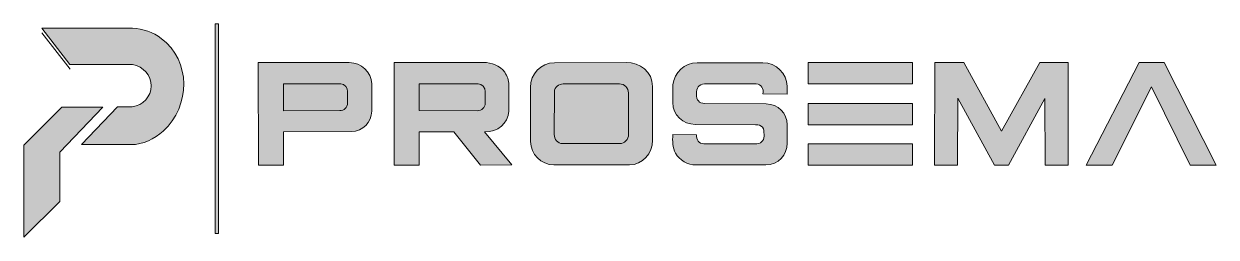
# Model space of a CAD drawing. Header units: millimetres. Extents: x -131 to 438, y 207 to 308.
import ezdxf

# ---------------------------------------------------------------- set-up
doc = ezdxf.new("R2010")
doc.units = ezdxf.units.MM
doc.header["$MEASUREMENT"] = 0
doc.layers.add('Ebene 1', color=7, linetype='Continuous', lineweight=0)

# ---------------------------------------------------------------- blocks, each defined once
blk = doc.blocks.new('Block_0')
at = {"layer": 'Ebene 1', "true_color": 0x0e1215, "transparency": 33554687}
h = blk.add_hatch(color=168, dxfattribs=at)
h.dxf.hatch_style = 2
h.paths.add_polyline_path([(-39.69, 308.47), (-39.69, 208.61), (-38.01, 208.61), (-38.01, 308.47)])
h = blk.add_hatch(color=168, dxfattribs=at)
h.dxf.hatch_style = 2
edge = h.paths.add_edge_path()
edge.add_spline(control_points=[(-65.32, 301.54), (-69.33, 304.59), (-73.98, 306.02), (-79.04, 306.45), (-79.04, 306.45), (-122.25, 306.4), (-122.25, 306.4), (-122.25, 306.4), (-108.92, 289.12), (-108.92, 289.12), (-108.92, 289.12), (-79.08, 289.09), (-79.08, 289.09), (-73.78, 288.14), (-70.11, 284.01), (-70.13, 278.86), (-70.15, 273.95), (-74.06, 269.58), (-79.14, 268.95), (-79.14, 268.95), (-86.16, 268.88), (-86.16, 268.88), (-86.16, 268.88), (-103.41, 250.93), (-103.41, 250.93), (-103.41, 250.93), (-79.89, 250.92), (-79.89, 250.92), (-73.8, 250.91), (-68.72, 253.55), (-64.4, 257.39), (-51.3, 269.48), (-51.08, 290.71), (-65.32, 301.54)], knot_values=[0, 0, 0, 0, 1, 1, 1, 2, 2, 2, 3, 3, 3, 4, 4, 4, 5, 5, 5, 6, 6, 6, 7, 7, 7, 8, 8, 8, 9, 9, 9, 10, 10, 10, 11, 11, 11, 11], degree=3, periodic=0)
h = blk.add_hatch(color=168, dxfattribs=at)
h.dxf.hatch_style = 2
edge = h.paths.add_edge_path()
edge.add_spline(control_points=[(23.5, 270.79), (23.49, 268.57), (21.84, 267.08), (19.74, 267.11), (19.74, 267.11), (-7.06, 267.07), (-7.06, 267.07), (-7.06, 267.07), (-7.05, 279.88), (-7.05, 279.88), (-7.05, 279.88), (20.23, 279.92), (20.23, 279.92), (22.2, 279.65), (23.53, 278.17), (23.52, 276.2), (23.52, 276.2), (23.5, 270.79), (23.5, 270.79)], knot_values=[0, 0, 0, 0, 1, 1, 1, 2, 2, 2, 3, 3, 3, 4, 4, 4, 5, 5, 5, 6, 6, 6, 6], degree=3, periodic=0)
edge = h.paths.add_edge_path()
edge.add_spline(control_points=[(24.28, 290), (24.28, 290), (-19.05, 290.08), (-19.05, 290.08), (-19.05, 290.08), (-19.04, 241.12), (-19.04, 241.12), (-19.04, 241.12), (-7.11, 241.12), (-7.11, 241.12), (-7.11, 241.12), (-7.04, 256.97), (-7.04, 256.97), (-7.04, 256.97), (25.22, 257.16), (25.22, 257.16), (30.82, 257.2), (35, 261.7), (35.02, 266.9), (35.02, 266.9), (35.07, 279.9), (35.07, 279.9), (34.63, 285.61), (30.24, 289.99), (24.28, 290)], knot_values=[0, 0, 0, 0, 1, 1, 1, 2, 2, 2, 3, 3, 3, 4, 4, 4, 5, 5, 5, 6, 6, 6, 7, 7, 7, 8, 8, 8, 8], degree=3, periodic=0)
h = blk.add_hatch(color=168, dxfattribs=at)
h.dxf.hatch_style = 2
edge = h.paths.add_edge_path()
edge.add_spline(control_points=[(85.34, 267.1), (85.34, 267.1), (57.66, 267.15), (57.66, 267.15), (57.66, 267.15), (57.65, 279.9), (57.65, 279.9), (57.65, 279.9), (85.69, 279.84), (85.69, 279.84), (87.76, 279.83), (89.12, 278.08), (89.12, 276.22), (89.12, 276.22), (89.12, 270.76), (89.12, 270.76), (89.12, 268.49), (87.47, 267.08), (85.34, 267.1)], knot_values=[0, 0, 0, 0, 1, 1, 1, 2, 2, 2, 3, 3, 3, 4, 4, 4, 5, 5, 5, 6, 6, 6, 6], degree=3, periodic=0)
edge = h.paths.add_edge_path()
edge.add_spline(control_points=[(100.36, 266.87), (100.36, 266.87), (100.36, 279.36), (100.36, 279.36), (100.37, 281.54), (99.56, 283.62), (98.46, 285.42), (95.98, 288.7), (92.31, 290.05), (88.15, 290.05), (88.15, 290.05), (45.74, 290.07), (45.74, 290.07), (45.74, 290.07), (45.74, 241.14), (45.74, 241.14), (45.74, 241.14), (57.66, 241.11), (57.66, 241.11), (57.66, 241.11), (57.7, 257), (57.7, 257), (57.7, 257), (74.13, 257.02), (74.13, 257.02), (74.13, 257.02), (86.8, 241.13), (86.8, 241.13), (86.8, 241.13), (101.76, 241.24), (101.76, 241.24), (101.76, 241.24), (88.83, 256.99), (88.83, 256.99), (95.33, 256.91), (99.9, 260.9), (100.36, 266.87)], knot_values=[0, 0, 0, 0, 1, 1, 1, 2, 2, 2, 3, 3, 3, 4, 4, 4, 5, 5, 5, 6, 6, 6, 7, 7, 7, 8, 8, 8, 9, 9, 9, 10, 10, 10, 11, 11, 11, 12, 12, 12, 12], degree=3, periodic=0)
h = blk.add_hatch(color=168, dxfattribs=at)
h.dxf.hatch_style = 2
edge = h.paths.add_edge_path()
edge.add_spline(control_points=[(153.16, 251.38), (153.16, 251.38), (125.99, 251.43), (125.99, 251.43), (123.58, 251.43), (122.03, 253.58), (122.04, 255.74), (122.04, 255.74), (122.11, 276.23), (122.11, 276.23), (122.12, 278.2), (124.32, 279.88), (126.29, 279.88), (126.29, 279.88), (153.09, 279.89), (153.09, 279.89), (155.57, 279.89), (157.44, 277.93), (157.44, 275.53), (157.44, 275.53), (157.45, 255.9), (157.45, 255.9), (157.46, 253.43), (155.59, 251.38), (153.16, 251.38)], knot_values=[0, 0, 0, 0, 1, 1, 1, 2, 2, 2, 3, 3, 3, 4, 4, 4, 5, 5, 5, 6, 6, 6, 7, 7, 7, 8, 8, 8, 8], degree=3, periodic=0)
edge = h.paths.add_edge_path()
edge.add_spline(control_points=[(156.26, 290.12), (156.26, 290.12), (122.1, 289.94), (122.1, 289.94), (115.61, 289.9), (110.64, 284.49), (110.66, 278.2), (110.66, 278.2), (110.72, 252.37), (110.72, 252.37), (110.74, 246.48), (115.83, 241.27), (121.91, 241.27), (121.91, 241.27), (157.84, 241.24), (157.84, 241.24), (164.2, 241.24), (168.92, 246.75), (168.91, 253.06), (168.91, 253.06), (168.87, 278.66), (168.87, 278.66), (168.86, 285.66), (163.03, 290.15), (156.26, 290.12)], knot_values=[0, 0, 0, 0, 1, 1, 1, 2, 2, 2, 3, 3, 3, 4, 4, 4, 5, 5, 5, 6, 6, 6, 7, 7, 7, 8, 8, 8, 8], degree=3, periodic=0)
h = blk.add_hatch(color=168, dxfattribs=at)
h.dxf.hatch_style = 2
edge = h.paths.add_edge_path()
edge.add_spline(control_points=[(223.14, 270.32), (223.14, 270.32), (193.7, 270.54), (193.7, 270.54), (192.43, 270.55), (191.42, 270.98), (190.75, 271.73), (189.58, 273.02), (189.55, 277.11), (190.61, 278.4), (191.23, 279.15), (192.38, 279.86), (193.69, 279.86), (193.69, 279.86), (218.38, 279.86), (218.38, 279.86), (220.78, 279.86), (222.01, 277.44), (221.49, 275.12), (221.49, 275.12), (233.04, 275.04), (233.04, 275.04), (233.04, 275.04), (233.02, 278.73), (233.02, 278.73), (232.98, 284.88), (227.93, 289.94), (221.49, 289.93), (221.49, 289.93), (190.21, 289.91), (190.21, 289.91), (184.15, 289.9), (179.17, 285.23), (178.63, 279.45), (178.63, 279.45), (178.59, 270.92), (178.59, 270.92), (178.56, 265.11), (183.34, 260.58), (189.25, 260.55), (189.25, 260.55), (218, 260.4), (218, 260.4), (219.45, 260.4), (220.59, 260.11), (221.31, 259.18), (222.08, 258.17), (222, 257.05), (222.08, 255.75), (222.22, 253.57), (221.2, 251.36), (218.69, 251.36), (218.69, 251.36), (193.34, 251.32), (193.34, 251.32), (190.97, 251.32), (189.78, 253.36), (189.9, 255.63), (189.9, 255.63), (178.59, 255.79), (178.59, 255.79), (178.41, 252.61), (178.28, 249.61), (179.89, 246.82), (181.8, 243.53), (185.6, 241.21), (189.64, 241.22), (189.64, 241.22), (222.95, 241.28), (222.95, 241.28), (228.72, 241.29), (233.15, 246), (233.14, 251.61), (233.14, 251.61), (233.12, 260.43), (233.12, 260.43), (233.12, 265.63), (228.65, 270.28), (223.14, 270.32)], knot_values=[0, 0, 0, 0, 1, 1, 1, 2, 2, 2, 3, 3, 3, 4, 4, 4, 5, 5, 5, 6, 6, 6, 7, 7, 7, 8, 8, 8, 9, 9, 9, 10, 10, 10, 11, 11, 11, 12, 12, 12, 13, 13, 13, 14, 14, 14, 15, 15, 15, 16, 16, 16, 17, 17, 17, 18, 18, 18, 19, 19, 19, 20, 20, 20, 21, 21, 21, 22, 22, 22, 23, 23, 23, 24, 24, 24, 25, 25, 25, 26, 26, 26, 26], degree=3, periodic=0)
at = {"layer": 'Ebene 1', "true_color": 0xfc6f07, "transparency": 33554687}
h = blk.add_hatch(color=30, dxfattribs=at)
h.dxf.hatch_style = 2
h.paths.add_polyline_path([(243.13, 279.84), (292.86, 279.83), (292.86, 290.07), (243.13, 290.08)])
at = {"layer": 'Ebene 1', "true_color": 0x0e1215, "transparency": 33554687}
h = blk.add_hatch(color=168, dxfattribs=at)
h.dxf.hatch_style = 2
h.paths.add_polyline_path([(335.34, 257.27), (317.38, 289.99), (303.42, 290.08), (303.4, 241.13), (314.28, 241.14), (314.42, 273.01), (332, 241.12), (338.61, 241.14), (355.94, 272.96), (356.02, 241.14), (367.08, 241.12), (367.11, 290.07), (353.55, 290)])
h = blk.add_hatch(color=168, dxfattribs=at)
h.dxf.hatch_style = 2
h.paths.add_polyline_path([(412.86, 290.08), (400.84, 290.02), (375.7, 241.14), (388.1, 241.14), (406.72, 278.52), (425.15, 241.07), (437.61, 241.19)])
at = {"layer": 'Ebene 1', "true_color": 0xfdfdfd, "transparency": 33554687}
h = blk.add_hatch(color=7, dxfattribs=at)
h.dxf.hatch_style = 2
edge = h.paths.add_edge_path()
edge.add_spline(control_points=[(20.23, 279.92), (20.23, 279.92), (-7.05, 279.88), (-7.05, 279.88), (-7.05, 279.88), (-7.06, 267.07), (-7.06, 267.07), (-7.06, 267.07), (19.74, 267.11), (19.74, 267.11), (21.84, 267.08), (23.49, 268.57), (23.5, 270.79), (23.5, 270.79), (23.52, 276.2), (23.52, 276.2), (23.53, 278.17), (22.2, 279.65), (20.23, 279.92)], knot_values=[0, 0, 0, 0, 1, 1, 1, 2, 2, 2, 3, 3, 3, 4, 4, 4, 5, 5, 5, 6, 6, 6, 6], degree=3, periodic=0)
h = blk.add_hatch(color=7, dxfattribs=at)
h.dxf.hatch_style = 2
edge = h.paths.add_edge_path()
edge.add_spline(control_points=[(89.12, 276.22), (89.12, 278.08), (87.76, 279.83), (85.69, 279.84), (85.69, 279.84), (57.65, 279.9), (57.65, 279.9), (57.65, 279.9), (57.66, 267.15), (57.66, 267.15), (57.66, 267.15), (85.34, 267.1), (85.34, 267.1), (87.47, 267.08), (89.12, 268.49), (89.12, 270.76), (89.12, 270.76), (89.12, 276.22), (89.12, 276.22)], knot_values=[0, 0, 0, 0, 1, 1, 1, 2, 2, 2, 3, 3, 3, 4, 4, 4, 5, 5, 5, 6, 6, 6, 6], degree=3, periodic=0)
h = blk.add_hatch(color=7, dxfattribs=at)
h.dxf.hatch_style = 2
edge = h.paths.add_edge_path()
edge.add_spline(control_points=[(153.09, 279.89), (153.09, 279.89), (126.29, 279.88), (126.29, 279.88), (124.32, 279.88), (122.12, 278.2), (122.11, 276.23), (122.11, 276.23), (122.04, 255.74), (122.04, 255.74), (122.03, 253.58), (123.58, 251.43), (125.99, 251.43), (125.99, 251.43), (153.16, 251.38), (153.16, 251.38), (155.59, 251.38), (157.46, 253.43), (157.45, 255.9), (157.45, 255.9), (157.44, 275.53), (157.44, 275.53), (157.44, 277.93), (155.57, 279.89), (153.09, 279.89)], knot_values=[0, 0, 0, 0, 1, 1, 1, 2, 2, 2, 3, 3, 3, 4, 4, 4, 5, 5, 5, 6, 6, 6, 7, 7, 7, 8, 8, 8, 8], degree=3, periodic=0)
at = {"layer": 'Ebene 1', "true_color": 0xfc6f07, "transparency": 33554687}
h = blk.add_hatch(color=30, dxfattribs=at)
h.dxf.hatch_style = 2
h.paths.add_polyline_path([(-93.11, 268.75), (-112.67, 268.79), (-130.84, 250.66), (-130.83, 206.83), (-113.74, 223.77), (-113.76, 247.28)])
h = blk.add_hatch(color=30, dxfattribs=at)
h.dxf.hatch_style = 2
h.paths.add_polyline_path([(292.82, 270.58), (243.12, 270.58), (243.12, 260.36), (292.82, 260.36)])
h = blk.add_hatch(color=30, dxfattribs=at)
h.dxf.hatch_style = 2
h.paths.add_polyline_path([(243.13, 241.14), (292.82, 241.13), (292.83, 251.3), (243.13, 251.31)])
at = {"layer": 'Ebene 1', "color": 7, "lineweight": 0, "true_color": 0xffffff}
blk.add_line((-108.69, 286.81), (-122.34, 304.21), dxfattribs=at)
at = {"layer": 'Ebene 1'}
for points in [[(-39.69, 308.47), (-39.69, 208.61), (-38.01, 208.61), (-38.01, 308.47)], [(243.13, 279.84), (292.86, 279.83), (292.86, 290.07), (243.13, 290.08)], [(335.34, 257.27), (317.38, 289.99), (303.42, 290.08), (303.4, 241.13), (314.28, 241.14), (314.42, 273.01), (332, 241.12), (338.61, 241.14), (355.94, 272.96), (356.02, 241.14), (367.08, 241.12), (367.11, 290.07), (353.55, 290)], [(412.86, 290.08), (400.84, 290.02), (375.7, 241.14), (388.1, 241.14), (406.72, 278.52), (425.15, 241.07), (437.61, 241.19)], [(-93.11, 268.75), (-112.67, 268.79), (-130.84, 250.66), (-130.83, 206.83), (-113.74, 223.77), (-113.76, 247.28)], [(292.82, 270.58), (243.12, 270.58), (243.12, 260.36), (292.82, 260.36)], [(243.13, 241.14), (292.82, 241.13), (292.83, 251.3), (243.13, 251.31)]]:
    blk.add_lwpolyline(points, close=True, dxfattribs=at)
for points, knots in [([(-65.32, 301.54), (-69.33, 304.59), (-73.98, 306.02), (-79.04, 306.45), (-79.04, 306.45), (-122.25, 306.4), (-122.25, 306.4), (-122.25, 306.4), (-108.92, 289.12), (-108.92, 289.12), (-108.92, 289.12), (-79.08, 289.09), (-79.08, 289.09), (-73.78, 288.14), (-70.11, 284.01), (-70.13, 278.86), (-70.15, 273.95), (-74.06, 269.58), (-79.14, 268.95), (-79.14, 268.95), (-86.16, 268.88), (-86.16, 268.88), (-86.16, 268.88), (-103.41, 250.93), (-103.41, 250.93), (-103.41, 250.93), (-79.89, 250.92), (-79.89, 250.92), (-73.8, 250.91), (-68.72, 253.55), (-64.4, 257.39), (-51.3, 269.48), (-51.08, 290.71), (-65.32, 301.54)], [0, 0, 0, 0, 1, 1, 1, 2, 2, 2, 3, 3, 3, 4, 4, 4, 5, 5, 5, 6, 6, 6, 7, 7, 7, 8, 8, 8, 9, 9, 9, 10, 10, 10, 11, 11, 11, 11]), ([(24.28, 290), (24.28, 290), (-19.05, 290.08), (-19.05, 290.08), (-19.05, 290.08), (-19.04, 241.12), (-19.04, 241.12), (-19.04, 241.12), (-7.11, 241.12), (-7.11, 241.12), (-7.11, 241.12), (-7.04, 256.97), (-7.04, 256.97), (-7.04, 256.97), (25.22, 257.16), (25.22, 257.16), (30.82, 257.2), (35, 261.7), (35.02, 266.9), (35.02, 266.9), (35.07, 279.9), (35.07, 279.9), (34.63, 285.61), (30.24, 289.99), (24.28, 290)], [0, 0, 0, 0, 1, 1, 1, 2, 2, 2, 3, 3, 3, 4, 4, 4, 5, 5, 5, 6, 6, 6, 7, 7, 7, 8, 8, 8, 8]), ([(100.36, 266.87), (100.36, 266.87), (100.36, 279.36), (100.36, 279.36), (100.37, 281.54), (99.56, 283.62), (98.46, 285.42), (95.98, 288.7), (92.31, 290.05), (88.15, 290.05), (88.15, 290.05), (45.74, 290.07), (45.74, 290.07), (45.74, 290.07), (45.74, 241.14), (45.74, 241.14), (45.74, 241.14), (57.66, 241.11), (57.66, 241.11), (57.66, 241.11), (57.7, 257), (57.7, 257), (57.7, 257), (74.13, 257.02), (74.13, 257.02), (74.13, 257.02), (86.8, 241.13), (86.8, 241.13), (86.8, 241.13), (101.76, 241.24), (101.76, 241.24), (101.76, 241.24), (88.83, 256.99), (88.83, 256.99), (95.33, 256.91), (99.9, 260.9), (100.36, 266.87)], [0, 0, 0, 0, 1, 1, 1, 2, 2, 2, 3, 3, 3, 4, 4, 4, 5, 5, 5, 6, 6, 6, 7, 7, 7, 8, 8, 8, 9, 9, 9, 10, 10, 10, 11, 11, 11, 12, 12, 12, 12]), ([(156.26, 290.12), (156.26, 290.12), (122.1, 289.94), (122.1, 289.94), (115.61, 289.9), (110.64, 284.49), (110.66, 278.2), (110.66, 278.2), (110.72, 252.37), (110.72, 252.37), (110.74, 246.48), (115.83, 241.27), (121.91, 241.27), (121.91, 241.27), (157.84, 241.24), (157.84, 241.24), (164.2, 241.24), (168.92, 246.75), (168.91, 253.06), (168.91, 253.06), (168.87, 278.66), (168.87, 278.66), (168.86, 285.66), (163.03, 290.15), (156.26, 290.12)], [0, 0, 0, 0, 1, 1, 1, 2, 2, 2, 3, 3, 3, 4, 4, 4, 5, 5, 5, 6, 6, 6, 7, 7, 7, 8, 8, 8, 8]), ([(223.14, 270.32), (223.14, 270.32), (193.7, 270.54), (193.7, 270.54), (192.43, 270.55), (191.42, 270.98), (190.75, 271.73), (189.58, 273.02), (189.55, 277.11), (190.61, 278.4), (191.23, 279.15), (192.38, 279.86), (193.69, 279.86), (193.69, 279.86), (218.38, 279.86), (218.38, 279.86), (220.78, 279.86), (222.01, 277.44), (221.49, 275.12), (221.49, 275.12), (233.04, 275.04), (233.04, 275.04), (233.04, 275.04), (233.02, 278.73), (233.02, 278.73), (232.98, 284.88), (227.93, 289.94), (221.49, 289.93), (221.49, 289.93), (190.21, 289.91), (190.21, 289.91), (184.15, 289.9), (179.17, 285.23), (178.63, 279.45), (178.63, 279.45), (178.59, 270.92), (178.59, 270.92), (178.56, 265.11), (183.34, 260.58), (189.25, 260.55), (189.25, 260.55), (218, 260.4), (218, 260.4), (219.45, 260.4), (220.59, 260.11), (221.31, 259.18), (222.08, 258.17), (222, 257.05), (222.08, 255.75), (222.22, 253.57), (221.2, 251.36), (218.69, 251.36), (218.69, 251.36), (193.34, 251.32), (193.34, 251.32), (190.97, 251.32), (189.78, 253.36), (189.9, 255.63), (189.9, 255.63), (178.59, 255.79), (178.59, 255.79), (178.41, 252.61), (178.28, 249.61), (179.89, 246.82), (181.8, 243.53), (185.6, 241.21), (189.64, 241.22), (189.64, 241.22), (222.95, 241.28), (222.95, 241.28), (228.72, 241.29), (233.15, 246), (233.14, 251.61), (233.14, 251.61), (233.12, 260.43), (233.12, 260.43), (233.12, 265.63), (228.65, 270.28), (223.14, 270.32)], [0, 0, 0, 0, 1, 1, 1, 2, 2, 2, 3, 3, 3, 4, 4, 4, 5, 5, 5, 6, 6, 6, 7, 7, 7, 8, 8, 8, 9, 9, 9, 10, 10, 10, 11, 11, 11, 12, 12, 12, 13, 13, 13, 14, 14, 14, 15, 15, 15, 16, 16, 16, 17, 17, 17, 18, 18, 18, 19, 19, 19, 20, 20, 20, 21, 21, 21, 22, 22, 22, 23, 23, 23, 24, 24, 24, 25, 25, 25, 26, 26, 26, 26]), ([(23.5, 270.79), (23.49, 268.57), (21.84, 267.08), (19.74, 267.11), (19.74, 267.11), (-7.06, 267.07), (-7.06, 267.07), (-7.06, 267.07), (-7.05, 279.88), (-7.05, 279.88), (-7.05, 279.88), (20.23, 279.92), (20.23, 279.92), (22.2, 279.65), (23.53, 278.17), (23.52, 276.2), (23.52, 276.2), (23.5, 270.79), (23.5, 270.79)], [0, 0, 0, 0, 1, 1, 1, 2, 2, 2, 3, 3, 3, 4, 4, 4, 5, 5, 5, 6, 6, 6, 6]), ([(20.23, 279.92), (20.23, 279.92), (-7.05, 279.88), (-7.05, 279.88), (-7.05, 279.88), (-7.06, 267.07), (-7.06, 267.07), (-7.06, 267.07), (19.74, 267.11), (19.74, 267.11), (21.84, 267.08), (23.49, 268.57), (23.5, 270.79), (23.5, 270.79), (23.52, 276.2), (23.52, 276.2), (23.53, 278.17), (22.2, 279.65), (20.23, 279.92)], [0, 0, 0, 0, 1, 1, 1, 2, 2, 2, 3, 3, 3, 4, 4, 4, 5, 5, 5, 6, 6, 6, 6]), ([(85.34, 267.1), (85.34, 267.1), (57.66, 267.15), (57.66, 267.15), (57.66, 267.15), (57.65, 279.9), (57.65, 279.9), (57.65, 279.9), (85.69, 279.84), (85.69, 279.84), (87.76, 279.83), (89.12, 278.08), (89.12, 276.22), (89.12, 276.22), (89.12, 270.76), (89.12, 270.76), (89.12, 268.49), (87.47, 267.08), (85.34, 267.1)], [0, 0, 0, 0, 1, 1, 1, 2, 2, 2, 3, 3, 3, 4, 4, 4, 5, 5, 5, 6, 6, 6, 6]), ([(89.12, 276.22), (89.12, 278.08), (87.76, 279.83), (85.69, 279.84), (85.69, 279.84), (57.65, 279.9), (57.65, 279.9), (57.65, 279.9), (57.66, 267.15), (57.66, 267.15), (57.66, 267.15), (85.34, 267.1), (85.34, 267.1), (87.47, 267.08), (89.12, 268.49), (89.12, 270.76), (89.12, 270.76), (89.12, 276.22), (89.12, 276.22)], [0, 0, 0, 0, 1, 1, 1, 2, 2, 2, 3, 3, 3, 4, 4, 4, 5, 5, 5, 6, 6, 6, 6]), ([(153.16, 251.38), (153.16, 251.38), (125.99, 251.43), (125.99, 251.43), (123.58, 251.43), (122.03, 253.58), (122.04, 255.74), (122.04, 255.74), (122.11, 276.23), (122.11, 276.23), (122.12, 278.2), (124.32, 279.88), (126.29, 279.88), (126.29, 279.88), (153.09, 279.89), (153.09, 279.89), (155.57, 279.89), (157.44, 277.93), (157.44, 275.53), (157.44, 275.53), (157.45, 255.9), (157.45, 255.9), (157.46, 253.43), (155.59, 251.38), (153.16, 251.38)], [0, 0, 0, 0, 1, 1, 1, 2, 2, 2, 3, 3, 3, 4, 4, 4, 5, 5, 5, 6, 6, 6, 7, 7, 7, 8, 8, 8, 8]), ([(153.09, 279.89), (153.09, 279.89), (126.29, 279.88), (126.29, 279.88), (124.32, 279.88), (122.12, 278.2), (122.11, 276.23), (122.11, 276.23), (122.04, 255.74), (122.04, 255.74), (122.03, 253.58), (123.58, 251.43), (125.99, 251.43), (125.99, 251.43), (153.16, 251.38), (153.16, 251.38), (155.59, 251.38), (157.46, 253.43), (157.45, 255.9), (157.45, 255.9), (157.44, 275.53), (157.44, 275.53), (157.44, 277.93), (155.57, 279.89), (153.09, 279.89)], [0, 0, 0, 0, 1, 1, 1, 2, 2, 2, 3, 3, 3, 4, 4, 4, 5, 5, 5, 6, 6, 6, 7, 7, 7, 8, 8, 8, 8])]:
    blk.add_open_spline(points, degree=3, knots=knots, dxfattribs=at)

msp = doc.modelspace()

# ---------------------------------------------------------------- block references
at = {"layer": 'Ebene 1'}
msp.add_blockref('Block_0', (0, 0), dxfattribs=at)

doc.saveas('drawing.dxf')
